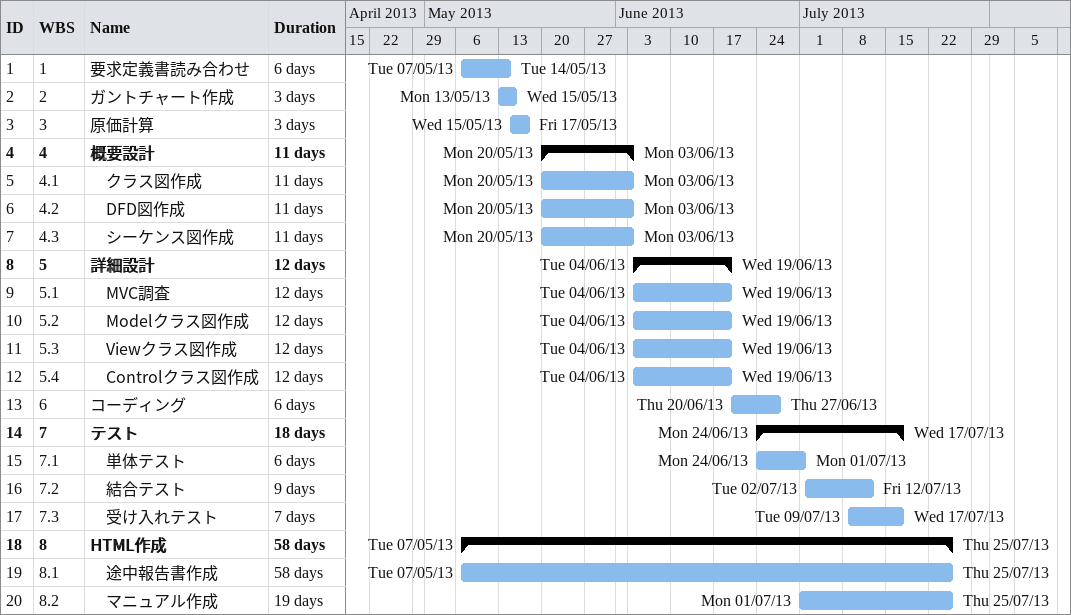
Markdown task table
| ID | WBS | Task | Duration | Start | Finish |
|---|---|---|---|---|---|
| 1 | 1 | 要求定義書読み合わせ | 6d | 2013-05-07 | 2013-05-14 |
| 2 | 2 | ガントチャート作成 | 3d | 2013-05-13 | 2013-05-15 |
| 3 | 3 | 原価計算 | 3d | 2013-05-15 | 2013-05-17 |
| 4 | 4 | **概要設計** | 11d | 2013-05-20 | 2013-06-03 |
| 5 | 4.1 | クラス図作成 | 11d | 2013-05-20 | 2013-06-03 |
| 6 | 4.2 | DFD図作成 | 11d | 2013-05-20 | 2013-06-03 |
| 7 | 4.3 | シーケンス図作成 | 11d | 2013-05-20 | 2013-06-03 |
| 8 | 5 | **詳細設計** | 12d | 2013-06-04 | 2013-06-19 |
| 9 | 5.1 | MVC調査 | 12d | 2013-06-04 | 2013-06-19 |
| 10 | 5.2 | Modelクラス図作成 | 12d | 2013-06-04 | 2013-06-19 |
| 11 | 5.3 | Viewクラス図作成 | 12d | 2013-06-04 | 2013-06-19 |
| 12 | 5.4 | Controlクラス図作成 | 12d | 2013-06-04 | 2013-06-19 |
| 13 | 6 | コーディング | 6d | 2013-06-20 | 2013-06-27 |
| 14 | 7 | **テスト** | 18d | 2013-06-24 | 2013-07-17 |
| 15 | 7.1 | 単体テスト | 6d | 2013-06-24 | 2013-07-01 |
| 16 | 7.2 | 結合テスト | 9d | 2013-07-02 | 2013-07-12 |
| 17 | 7.3 | 受け入れテスト | 7d | 2013-07-09 | 2013-07-17 |
| 18 | 8 | **HTML作成** | 58d | 2013-05-07 | 2013-07-25 |
| 19 | 8.1 | 途中報告書作成 | 58d | 2013-05-07 | 2013-07-25 |
| 20 | 8.2 | マニュアル作成 | 19d | 2013-07-01 | 2013-07-25 |
